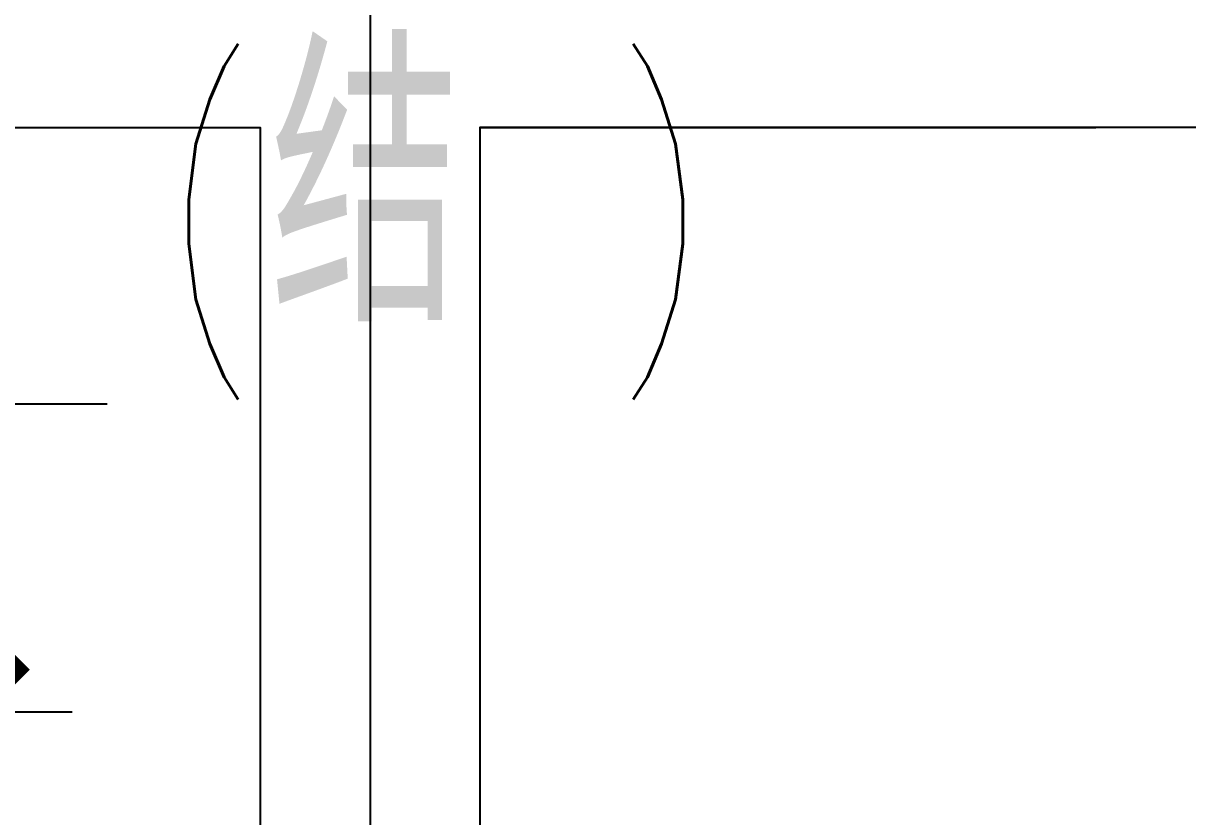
# Model space of a CAD drawing. Extents: x 296441 to 853063, y 459050 to 1117990.
# Drawn here: x 629256 to 630741, y 580908 to 581920 of the extents above; entities that cross this region are included whole.
import ezdxf

# ---------------------------------------------------------------- set-up
doc = ezdxf.new("R2010")
doc.units = 0
doc.header["$LTSCALE"] = 1000
doc.linetypes.add('14-GRID$0$CENTER2', pattern=[28.575, 19.05, -3.175, 3.175, -3.175])
for name, color, linetype in [('14-GRID$0$G-GRID', 9, '14-GRID$0$CENTER2'), ('A-ROOF', 2, 'Continuous'), ('D-PLAN-ROOF$0$A-ROOF', 2, 'Continuous'), ('DIM_ELEV', 3, 'Continuous'), ('E2-E3-FL03$0$A-OVLK', 140, 'Continuous'), ('E2-E3-FL03$0$E1-FL03$0$A-OVLK', 140, 'Continuous'), ('E_OTHER', 7, 'Continuous'), ('PUB_TEXT', 7, 'Continuous'), ('ZT1_Dim---标注---PM、LM、DY、JD', 252, 'Continuous')]:
    doc.layers.add(name, color=color, linetype=linetype)
doc.styles.add('_TCH_DIM', font='SIMPLEX', dxfattribs={"bigfont": 'GBCBIG'})
doc.styles.add('E2-E3-FL03$0$E1-FL03$0$Standard', font='')
doc.styles.add('ZT-DIMSTYLE', font='ROMANS.shx', dxfattribs={"width": 0.7, "bigfont": 'CHINESE.shx'})
doc.styles.get('E2-E3-FL03$0$E1-FL03$0$Standard').set_extended_font_data('SimSun')
doc.dimstyles.new('ZT-DIM100', dxfattribs={"dimscale": 100, "dimtxt": 2.5, "dimasz": 1.5, "dimexe": 1, "dimexo": 1, "dimgap": 0.5, "dimtad": 1, "dimdec": 0, "dimdsep": 46, "dimtxsty": 'ZT-DIMSTYLE', "dimblk": 'ARCHTICK', "dimcen": 2.5, "dimclrd": 175, "dimclre": 175, "dimclrt": 7, "dimazin": 2, "dimtfac": 1, "dimtix": 1, "dimtmove": 2, "dimatfit": 3, "dimfxl": 0, "dimarcsym": 0})

# ---------------------------------------------------------------- blocks, each defined once
blk = doc.blocks.new('GGGGW23')
at = {"layer": 'E2-E3-FL03$0$A-OVLK'}
blk.add_line((926827.2, 408267.7), (927612.9, 408267.7), dxfattribs=at)
blk.add_lwpolyline([(926827.2, 408267.7), (926827.2, 406427.7)], dxfattribs=at)
at = {"layer": 'E2-E3-FL03$0$E1-FL03$0$A-OVLK'}
for points in [[(930017.2, 408267.7), (926827.2, 408267.7), (926827.2, 406447.7)], [(926827.2, 408267.7), (926827.2, 406447.7)]]:
    blk.add_lwpolyline(points, dxfattribs=at)
at = {"style": 'E2-E3-FL03$0$E1-FL03$0$Standard', "flags": 9}
for tag in ['YSIZE', 'XSIZE']:
    blk.add_attdef(tag, (931417.2, 404207.7, 0), '', height=0.5, rotation=90, dxfattribs=at)
blk = doc.blocks.new('TTTTT')
at = {"layer": 'D-PLAN-ROOF$0$A-ROOF', "color": 8}
for p, q in [((1582284.1, 591362.1), (1582284.1, 590959.2)), ((1582564.1, 591362.1), (1582564.1, 591034.1))]:
    blk.add_line(p, q, dxfattribs=at)
for points in [[(1579094.1, 591362.1), (1582284.1, 591362.1), (1582284.1, 591174.6)], [(1585754.1, 591362.1), (1582564.1, 591362.1), (1582564.1, 591174.6)]]:
    blk.add_lwpolyline(points, dxfattribs=at)
blk = doc.blocks.new('555Y')
at = {"layer": 'E2-E3-FL03$0$A-OVLK'}
blk.add_lwpolyline([(664073.9, 99883.4), (667263.9, 99883.4), (667263.9, 98043.4)], dxfattribs=at)
blk.add_lwpolyline([(664073.9, 99883.4), (667263.9, 99883.4), (667263.9, 98043.4)], dxfattribs=at)
at = {"layer": 'E2-E3-FL03$0$E1-FL03$0$A-OVLK'}
for points in [[(664073.9, 99883.4), (667263.9, 99883.4), (667263.9, 98063.4)], [(667263.9, 99883.4), (667263.9, 98063.4)]]:
    blk.add_lwpolyline(points, dxfattribs=at)
at = {"style": 'E2-E3-FL03$0$E1-FL03$0$Standard', "text_generation_flag": 4, "flags": 9}
for tag in ['XSIZE', 'YSIZE']:
    blk.add_attdef(tag, (662673.9, 95823.4, 0), '', height=0.5, rotation=90, dxfattribs=at)
blk = doc.blocks.new('GG34')
at = {"layer": 'DIM_ELEV'}
blk.add_line((828311.6, 424100.2), (829807.6, 424100.2), dxfattribs=at)
at = {"layer": 'PUB_TEXT', "style": '_TCH_DIM'}
blk.add_text('结', height=337.6, dxfattribs=at).set_placement((830015.7, 424205.2))
at = {"layer": 'PUB_TEXT', "style": '_TCH_DIM', "width": 0.705882}
for s, p in [('(', (829875.7, 424205.2)), (')', (830451.5, 424205.2))]:
    blk.add_text(s, height=297.5, dxfattribs=at).set_placement(p)
blk = doc.blocks.new('_ArchTick')
at = {"color": 0, "linetype": 'ByBlock', "const_width": 0.4}
blk.add_lwpolyline([(-0.5, -0.5), (0.5, 0.5)], dxfattribs=at)
blk = doc.blocks.new('*D1319')
at = {"layer": 'Defpoints', "color": 0, "ltscale": 1000, "transparency": 16777216}
for p in [(629168.5, 581042.1), (628873.5, 580572.2), (629168.5, 580572.2)]:
    blk.add_point(p, dxfattribs=at)
at = {"layer": 'ZT1_Dim---标注---PM、LM、DY、JD', "color": 175, "linetype": 'ByBlock', "lineweight": -2, "ltscale": 1000, "transparency": 16777216}
for p, q in [((628873.5, 580672.2), (628873.5, 581142.1)), ((629168.5, 580672.2), (629168.5, 581142.1)), ((628873.5, 581042.1), (628723.5, 581042.1)), ((628873.5, 581042.1), (629168.5, 581042.1)), ((629168.5, 581042.1), (629318.5, 581042.1))]:
    blk.add_line(p, q, dxfattribs=at)
at = {"layer": 'ZT1_Dim---标注---PM、LM、DY、JD', "color": 175, "lineweight": -2, "ltscale": 1000, "transparency": 16777216, "xscale": 150, "yscale": 150, "zscale": 150}
blk.add_blockref('_ArchTick', (628873.5, 581042.1), dxfattribs=at)
at = {"layer": 'ZT1_Dim---标注---PM、LM、DY、JD', "color": 175, "lineweight": -2, "ltscale": 1000, "transparency": 16777216, "xscale": 150, "yscale": 150, "zscale": 150, "rotation": 180}
blk.add_blockref('_ArchTick', (629168.5, 581042.1), dxfattribs=at)
at = {"layer": 'ZT1_Dim---标注---PM、LM、DY、JD', "color": 7, "ltscale": 1000, "transparency": 16777216, "insert": (629021, 581217.1), "char_height": 250, "attachment_point": 5, "style": 'ZT-DIMSTYLE'}
blk.add_mtext('295', dxfattribs=at)

msp = doc.modelspace()

# ---------------------------------------------------------------- linework, layer by layer
at = {"layer": '14-GRID$0$G-GRID', "color": 8, "ltscale": 0.1}
msp.add_line((629698.5, 590811), (629698.5, 558052.5), dxfattribs=at)

# ---------------------------------------------------------------- block references
at = {"layer": 'A-ROOF'}
msp.add_blockref('TTTTT', (-952725.6, -9574.8), dxfattribs=at)
at = {"layer": 'E_OTHER'}
for name, p in [('GG34', (-200444.3, 157334.5, 0)), ('555Y', (-37705.4, 481903.8)), ('GGGGW23', (-296988.8, 173519.5))]:
    msp.add_blockref(name, p, dxfattribs=at)

# ---------------------------------------------------------------- dimensions: what is measured, and where the dimension line sits
at = {"layer": 'ZT1_Dim---标注---PM、LM、DY、JD', "ltscale": 1000}
dim = msp.add_linear_dim(base=(629168.5, 581042.1), p1=(628873.5, 580572.2), p2=(629168.5, 580572.2), dimstyle='ZT-DIM100', dxfattribs=at)
dim.commit()
dim.dimension.update_dxf_attribs({"geometry": '*D1319', "text_midpoint": (629021, 581217.1)})

doc.saveas('drawing.dxf')
